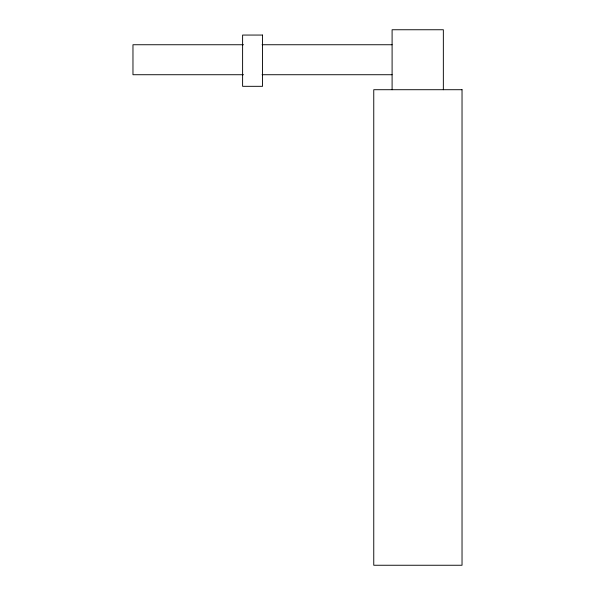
<?xml version="1.0" encoding="UTF-8"?>
<svg xmlns="http://www.w3.org/2000/svg" width="595" height="595" viewBox="0 0 595 595"><rect width="100%" height="100%" fill="white"/><g stroke="black" fill="none" stroke-linecap="round" stroke-linejoin="round"><path stroke-width="0.89" d="M243.496 44.744L132.968 44.744L132.968 74.725L243.496 74.725M262.068 44.744L392.098 44.744M262.068 74.725L392.098 74.725M443.349 89.711L443.349 29.75L392.098 29.75L392.098 89.711M262.536 35.06L242.604 35.06L242.604 86.32L262.536 86.32L262.536 35.06M462.032 89.711L373.757 89.711L373.757 565.25L462.032 565.25L462.032 89.711"/></g></svg>
